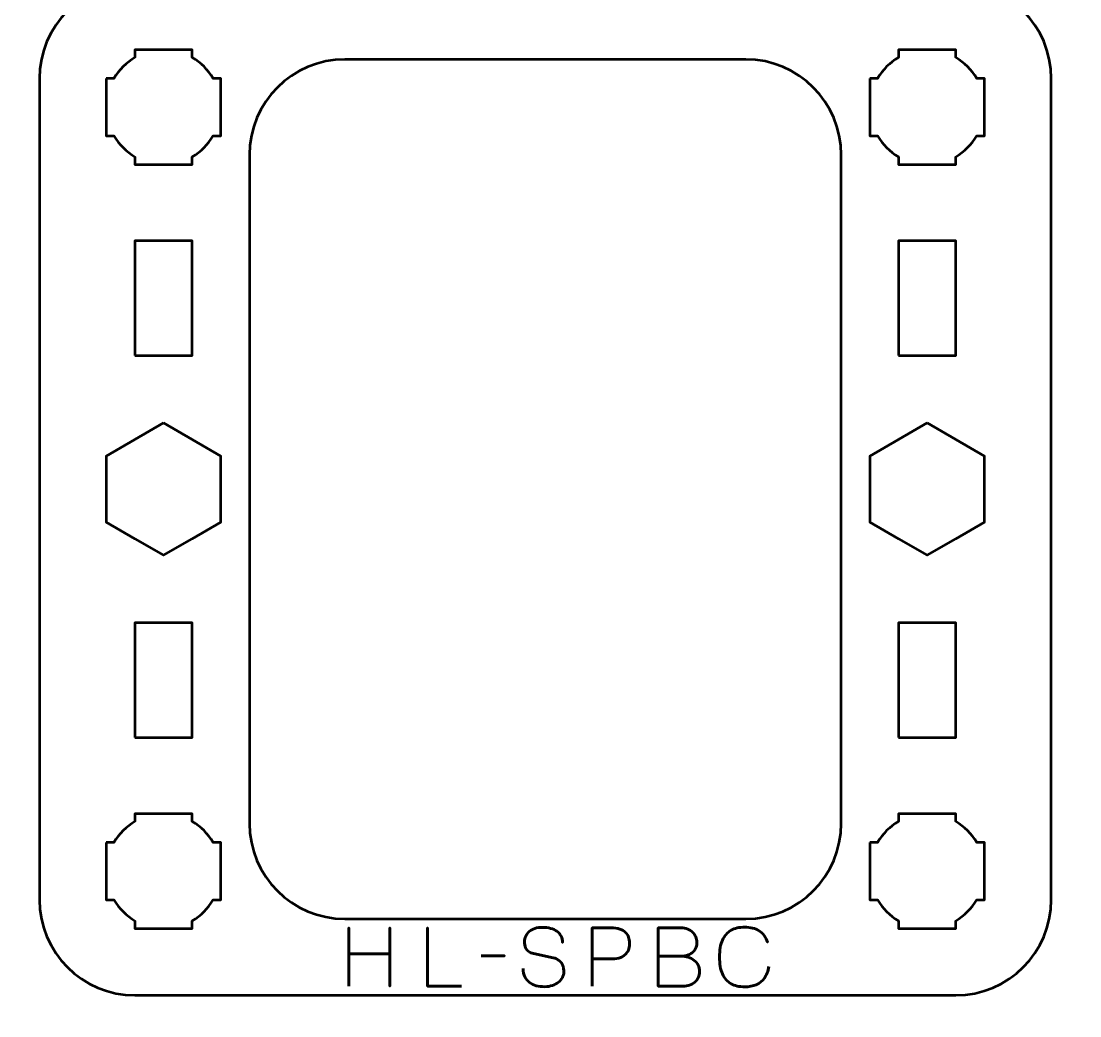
# Model space of a CAD drawing. Header units: centimetres. Extents: x -21 to 0, y -29.7 to 0.
# Drawn here: x -16.95 to -11.4, y -11.61 to -6.4 of the extents above; entities that cross this region are included whole.
import ezdxf

# ---------------------------------------------------------------- set-up
doc = ezdxf.new("R2010")
doc.units = ezdxf.units.CM
doc.header["$MEASUREMENT"] = 0
doc.layers.add('Layer 1', color=7, linetype='Continuous')

msp = doc.modelspace()

# ---------------------------------------------------------------- linework, layer by layer
at = {"layer": 'Layer 1', "lineweight": 53}
for points in [[(-16.35, -8.15), (-16.05, -8.15), (-16.05, -7.55), (-16.35, -7.55), (-16.35, -8.15)], [(-12.35, -8.15), (-12.05, -8.15), (-12.05, -7.55), (-12.35, -7.55), (-12.35, -8.15)], [(-16.35, -10.15), (-16.05, -10.15), (-16.05, -9.55), (-16.35, -9.55), (-16.35, -10.15)], [(-12.35, -10.15), (-12.05, -10.15), (-12.05, -9.55), (-12.35, -9.55), (-12.35, -10.15)]]:
    msp.add_lwpolyline(points, close=True, dxfattribs=at)
at = {"layer": 'Layer 1', "color": 1, "lineweight": 53}
msp.add_open_spline([(-21.00003, -29.19995), (-21.00003, -29.19995), (-21.00003, -2.89992), (-21.00003, -2.89992), (-21.00003, -2.89992), (-21.00003, -2.81709), (-20.93286, -2.74992), (-20.85003, -2.74992), (-20.85003, -2.74992), (-20.7672, -2.74992), (-20.70003, -2.68275), (-20.70003, -2.59992), (-20.70003, -2.59992), (-20.70003, -2.51709), (-20.7672, -2.44992), (-20.85003, -2.44992), (-20.85003, -2.44992), (-20.93286, -2.44992), (-21.00003, -2.38275), (-21.00003, -2.29992), (-21.00003, -2.29992), (-21.00003, -2.21709), (-20.93286, -2.14992), (-20.85003, -2.14992), (-20.85003, -2.14992), (-20.7672, -2.14992), (-20.70003, -2.08275), (-20.70003, -1.99992), (-20.70003, -1.99992), (-20.70003, -1.91709), (-20.7672, -1.84992), (-20.85003, -1.84992), (-20.85003, -1.84992), (-20.93286, -1.84992), (-21.00003, -1.78275), (-21.00003, -1.69992), (-21.00003, -1.69992), (-21.00003, -1.61709), (-20.93286, -1.54992), (-20.85003, -1.54992), (-20.85003, -1.54992), (-20.7672, -1.54992), (-20.70003, -1.48275), (-20.70003, -1.39992), (-20.70003, -1.39992), (-20.70003, -1.31709), (-20.7672, -1.24992), (-20.85003, -1.24992), (-20.85003, -1.24992), (-20.93286, -1.24992), (-21.00003, -1.18275), (-21.00003, -1.09992), (-21.00003, -1.09992), (-21.00003, -1.09992), (-21.00003, -0.49992), (-21.00003, -0.49992), (-21.00003, -0.49992), (-21.00003, -0.22295), (-20.77694, 0.00004), (-20.49994, 0.00004), (-20.49994, 0.00004), (-20.49994, 0.00004), (-0.50008, 0.00004), (-0.50008, 0.00004), (-0.50008, 0.00004), (-0.22294, 0.00004), (0.00002, -0.22295), (0.00002, -0.49992), (0.00002, -0.49992), (0.00002, -0.49992), (0.00002, -29.19995), (0.00002, -29.19995), (0.00002, -29.19995), (0.00002, -29.47695), (-0.22294, -29.70004), (-0.50008, -29.70004), (-0.50008, -29.70004), (-0.50008, -29.70004), (-20.49994, -29.70004), (-20.49994, -29.70004), (-20.49994, -29.70004), (-20.77694, -29.70004), (-21.00003, -29.47695), (-21.00003, -29.19995)], degree=3, knots=[0, 0, 0, 0, 0.047619, 0.047619, 0.047619, 0.047619, 0.0952381, 0.0952381, 0.0952381, 0.0952381, 0.1428571, 0.1428571, 0.1428571, 0.1428571, 0.1904762, 0.1904762, 0.1904762, 0.1904762, 0.2380952, 0.2380952, 0.2380952, 0.2380952, 0.2857143, 0.2857143, 0.2857143, 0.2857143, 0.3333333, 0.3333333, 0.3333333, 0.3333333, 0.3809524, 0.3809524, 0.3809524, 0.3809524, 0.4285714, 0.4285714, 0.4285714, 0.4285714, 0.4761905, 0.4761905, 0.4761905, 0.4761905, 0.5238095, 0.5238095, 0.5238095, 0.5238095, 0.5714286, 0.5714286, 0.5714286, 0.5714286, 0.6190476, 0.6190476, 0.6190476, 0.6190476, 0.6666667, 0.6666667, 0.6666667, 0.6666667, 0.7142857, 0.7142857, 0.7142857, 0.7142857, 0.7619048, 0.7619048, 0.7619048, 0.7619048, 0.8095238, 0.8095238, 0.8095238, 0.8095238, 0.8571429, 0.8571429, 0.8571429, 0.8571429, 0.9047619, 0.9047619, 0.9047619, 0.9047619, 0.952381, 0.952381, 0.952381, 0.952381, 1, 1, 1, 1], dxfattribs=at)
at = {"layer": 'Layer 1', "color": 3, "lineweight": 53}
msp.add_open_spline([(-16.85, -11), (-16.85, -11), (-16.85, -6.7), (-16.85, -6.7), (-16.85, -6.7), (-16.85, -6.42391), (-16.62609, -6.2), (-16.35, -6.2), (-16.35, -6.2), (-16.35, -6.2), (-12.05, -6.2), (-12.05, -6.2), (-12.05, -6.2), (-11.77391, -6.2), (-11.55, -6.42391), (-11.55, -6.7), (-11.55, -6.7), (-11.55, -6.7), (-11.55, -11), (-11.55, -11), (-11.55, -11), (-11.55, -11.27609), (-11.77391, -11.5), (-12.05, -11.5), (-12.05, -11.5), (-12.05, -11.5), (-16.35, -11.5), (-16.35, -11.5), (-16.35, -11.5), (-16.62609, -11.5), (-16.85, -11.27609), (-16.85, -11)], degree=3, knots=[0, 0, 0, 0, 0.125, 0.125, 0.125, 0.125, 0.25, 0.25, 0.25, 0.25, 0.375, 0.375, 0.375, 0.375, 0.5, 0.5, 0.5, 0.5, 0.625, 0.625, 0.625, 0.625, 0.75, 0.75, 0.75, 0.75, 0.875, 0.875, 0.875, 0.875, 1, 1, 1, 1], dxfattribs=at)
at = {"layer": 'Layer 1', "lineweight": 53}
for points, knots in [([(-16.5, -6.7), (-16.5, -6.7), (-16.45985, -6.7), (-16.45985, -6.7), (-16.45985, -6.7), (-16.4335, -6.65447), (-16.39553, -6.6165), (-16.35, -6.59015), (-16.35, -6.59015), (-16.35, -6.59015), (-16.35, -6.55), (-16.35, -6.55), (-16.35, -6.55), (-16.35, -6.55), (-16.2, -6.55), (-16.2, -6.55), (-16.2, -6.55), (-16.2, -6.55), (-16.05, -6.55), (-16.05, -6.55), (-16.05, -6.55), (-16.05, -6.55), (-16.05, -6.59015), (-16.05, -6.59015), (-16.05, -6.59015), (-16.00447, -6.6165), (-15.9665, -6.65447), (-15.94015, -6.7), (-15.94015, -6.7), (-15.94015, -6.7), (-15.9, -6.7), (-15.9, -6.7), (-15.9, -6.7), (-15.9, -6.7), (-15.9, -6.85), (-15.9, -6.85), (-15.9, -6.85), (-15.9, -6.85), (-15.9, -7), (-15.9, -7), (-15.9, -7), (-15.9, -7), (-15.94015, -7), (-15.94015, -7), (-15.94015, -7), (-15.9665, -7.04553), (-16.00447, -7.0835), (-16.05, -7.10985), (-16.05, -7.10985), (-16.05, -7.10985), (-16.05, -7.15), (-16.05, -7.15), (-16.05, -7.15), (-16.05, -7.15), (-16.2, -7.15), (-16.2, -7.15), (-16.2, -7.15), (-16.2, -7.15), (-16.35, -7.15), (-16.35, -7.15), (-16.35, -7.15), (-16.35, -7.15), (-16.35, -7.10985), (-16.35, -7.10985), (-16.35, -7.10985), (-16.39553, -7.0835), (-16.4335, -7.04553), (-16.45985, -7), (-16.45985, -7), (-16.45985, -7), (-16.5, -7), (-16.5, -7), (-16.5, -7), (-16.5, -7), (-16.5, -6.85), (-16.5, -6.85), (-16.5, -6.85), (-16.5, -6.85), (-16.5, -6.7), (-16.5, -6.7)], [0, 0, 0, 0, 0.05, 0.05, 0.05, 0.05, 0.1, 0.1, 0.1, 0.1, 0.15, 0.15, 0.15, 0.15, 0.2, 0.2, 0.2, 0.2, 0.25, 0.25, 0.25, 0.25, 0.3, 0.3, 0.3, 0.3, 0.35, 0.35, 0.35, 0.35, 0.4, 0.4, 0.4, 0.4, 0.45, 0.45, 0.45, 0.45, 0.5, 0.5, 0.5, 0.5, 0.55, 0.55, 0.55, 0.55, 0.6, 0.6, 0.6, 0.6, 0.65, 0.65, 0.65, 0.65, 0.7, 0.7, 0.7, 0.7, 0.75, 0.75, 0.75, 0.75, 0.8, 0.8, 0.8, 0.8, 0.85, 0.85, 0.85, 0.85, 0.9, 0.9, 0.9, 0.9, 0.95, 0.95, 0.95, 0.95, 1, 1, 1, 1]), ([(-12.5, -6.7), (-12.5, -6.7), (-12.45985, -6.7), (-12.45985, -6.7), (-12.45985, -6.7), (-12.4335, -6.65447), (-12.39553, -6.6165), (-12.35, -6.59015), (-12.35, -6.59015), (-12.35, -6.59015), (-12.35, -6.55), (-12.35, -6.55), (-12.35, -6.55), (-12.35, -6.55), (-12.2, -6.55), (-12.2, -6.55), (-12.2, -6.55), (-12.2, -6.55), (-12.05, -6.55), (-12.05, -6.55), (-12.05, -6.55), (-12.05, -6.55), (-12.05, -6.59015), (-12.05, -6.59015), (-12.05, -6.59015), (-12.00447, -6.6165), (-11.9665, -6.65447), (-11.94015, -6.7), (-11.94015, -6.7), (-11.94015, -6.7), (-11.9, -6.7), (-11.9, -6.7), (-11.9, -6.7), (-11.9, -6.7), (-11.9, -6.85), (-11.9, -6.85), (-11.9, -6.85), (-11.9, -6.85), (-11.9, -7), (-11.9, -7), (-11.9, -7), (-11.9, -7), (-11.94015, -7), (-11.94015, -7), (-11.94015, -7), (-11.9665, -7.04553), (-12.00447, -7.0835), (-12.05, -7.10985), (-12.05, -7.10985), (-12.05, -7.10985), (-12.05, -7.15), (-12.05, -7.15), (-12.05, -7.15), (-12.05, -7.15), (-12.2, -7.15), (-12.2, -7.15), (-12.2, -7.15), (-12.2, -7.15), (-12.35, -7.15), (-12.35, -7.15), (-12.35, -7.15), (-12.35, -7.15), (-12.35, -7.10985), (-12.35, -7.10985), (-12.35, -7.10985), (-12.39553, -7.0835), (-12.4335, -7.04553), (-12.45985, -7), (-12.45985, -7), (-12.45985, -7), (-12.5, -7), (-12.5, -7), (-12.5, -7), (-12.5, -7), (-12.5, -6.85), (-12.5, -6.85), (-12.5, -6.85), (-12.5, -6.85), (-12.5, -6.7), (-12.5, -6.7)], [0, 0, 0, 0, 0.05, 0.05, 0.05, 0.05, 0.1, 0.1, 0.1, 0.1, 0.15, 0.15, 0.15, 0.15, 0.2, 0.2, 0.2, 0.2, 0.25, 0.25, 0.25, 0.25, 0.3, 0.3, 0.3, 0.3, 0.35, 0.35, 0.35, 0.35, 0.4, 0.4, 0.4, 0.4, 0.45, 0.45, 0.45, 0.45, 0.5, 0.5, 0.5, 0.5, 0.55, 0.55, 0.55, 0.55, 0.6, 0.6, 0.6, 0.6, 0.65, 0.65, 0.65, 0.65, 0.7, 0.7, 0.7, 0.7, 0.75, 0.75, 0.75, 0.75, 0.8, 0.8, 0.8, 0.8, 0.85, 0.85, 0.85, 0.85, 0.9, 0.9, 0.9, 0.9, 0.95, 0.95, 0.95, 0.95, 1, 1, 1, 1]), ([(-15.75, -10.6), (-15.75, -10.6), (-15.75, -7.1), (-15.75, -7.1), (-15.75, -7.1), (-15.75, -6.82391), (-15.52609, -6.6), (-15.25, -6.6), (-15.25, -6.6), (-15.25, -6.6), (-13.15, -6.6), (-13.15, -6.6), (-13.15, -6.6), (-12.87391, -6.6), (-12.65, -6.82391), (-12.65, -7.1), (-12.65, -7.1), (-12.65, -7.1), (-12.65, -10.6), (-12.65, -10.6), (-12.65, -10.6), (-12.65, -10.87609), (-12.87391, -11.1), (-13.15, -11.1), (-13.15, -11.1), (-13.15, -11.1), (-15.25, -11.1), (-15.25, -11.1), (-15.25, -11.1), (-15.52609, -11.1), (-15.75, -10.87609), (-15.75, -10.6)], [0, 0, 0, 0, 0.125, 0.125, 0.125, 0.125, 0.25, 0.25, 0.25, 0.25, 0.375, 0.375, 0.375, 0.375, 0.5, 0.5, 0.5, 0.5, 0.625, 0.625, 0.625, 0.625, 0.75, 0.75, 0.75, 0.75, 0.875, 0.875, 0.875, 0.875, 1, 1, 1, 1]), ([(-16.2, -8.50359), (-16.2, -8.50359), (-16.05, -8.59019), (-16.05, -8.59019), (-16.05, -8.59019), (-16.05, -8.59019), (-15.9, -8.67679), (-15.9, -8.67679), (-15.9, -8.67679), (-15.9, -8.67679), (-15.9, -8.85), (-15.9, -8.85), (-15.9, -8.85), (-15.9, -8.85), (-15.9, -9.02321), (-15.9, -9.02321), (-15.9, -9.02321), (-15.9, -9.02321), (-16.05, -9.10981), (-16.05, -9.10981), (-16.05, -9.10981), (-16.05, -9.10981), (-16.2, -9.19641), (-16.2, -9.19641), (-16.2, -9.19641), (-16.2, -9.19641), (-16.35, -9.10981), (-16.35, -9.10981), (-16.35, -9.10981), (-16.35, -9.10981), (-16.5, -9.02321), (-16.5, -9.02321), (-16.5, -9.02321), (-16.5, -9.02321), (-16.5, -8.85), (-16.5, -8.85), (-16.5, -8.85), (-16.5, -8.85), (-16.5, -8.67679), (-16.5, -8.67679), (-16.5, -8.67679), (-16.5, -8.67679), (-16.35, -8.59019), (-16.35, -8.59019), (-16.35, -8.59019), (-16.35, -8.59019), (-16.2, -8.50359), (-16.2, -8.50359)], [0, 0, 0, 0, 0.0833333, 0.0833333, 0.0833333, 0.0833333, 0.1666667, 0.1666667, 0.1666667, 0.1666667, 0.25, 0.25, 0.25, 0.25, 0.3333333, 0.3333333, 0.3333333, 0.3333333, 0.4166667, 0.4166667, 0.4166667, 0.4166667, 0.5, 0.5, 0.5, 0.5, 0.5833333, 0.5833333, 0.5833333, 0.5833333, 0.6666667, 0.6666667, 0.6666667, 0.6666667, 0.75, 0.75, 0.75, 0.75, 0.8333333, 0.8333333, 0.8333333, 0.8333333, 0.9166667, 0.9166667, 0.9166667, 0.9166667, 1, 1, 1, 1]), ([(-12.2, -8.50359), (-12.2, -8.50359), (-12.05, -8.59019), (-12.05, -8.59019), (-12.05, -8.59019), (-12.05, -8.59019), (-11.9, -8.67679), (-11.9, -8.67679), (-11.9, -8.67679), (-11.9, -8.67679), (-11.9, -8.85), (-11.9, -8.85), (-11.9, -8.85), (-11.9, -8.85), (-11.9, -9.02321), (-11.9, -9.02321), (-11.9, -9.02321), (-11.9, -9.02321), (-12.05, -9.10981), (-12.05, -9.10981), (-12.05, -9.10981), (-12.05, -9.10981), (-12.2, -9.19641), (-12.2, -9.19641), (-12.2, -9.19641), (-12.2, -9.19641), (-12.35, -9.10981), (-12.35, -9.10981), (-12.35, -9.10981), (-12.35, -9.10981), (-12.5, -9.02321), (-12.5, -9.02321), (-12.5, -9.02321), (-12.5, -9.02321), (-12.5, -8.85), (-12.5, -8.85), (-12.5, -8.85), (-12.5, -8.85), (-12.5, -8.67679), (-12.5, -8.67679), (-12.5, -8.67679), (-12.5, -8.67679), (-12.35, -8.59019), (-12.35, -8.59019), (-12.35, -8.59019), (-12.35, -8.59019), (-12.2, -8.50359), (-12.2, -8.50359)], [0, 0, 0, 0, 0.0833333, 0.0833333, 0.0833333, 0.0833333, 0.1666667, 0.1666667, 0.1666667, 0.1666667, 0.25, 0.25, 0.25, 0.25, 0.3333333, 0.3333333, 0.3333333, 0.3333333, 0.4166667, 0.4166667, 0.4166667, 0.4166667, 0.5, 0.5, 0.5, 0.5, 0.5833333, 0.5833333, 0.5833333, 0.5833333, 0.6666667, 0.6666667, 0.6666667, 0.6666667, 0.75, 0.75, 0.75, 0.75, 0.8333333, 0.8333333, 0.8333333, 0.8333333, 0.9166667, 0.9166667, 0.9166667, 0.9166667, 1, 1, 1, 1]), ([(-16.5, -10.7), (-16.5, -10.7), (-16.45985, -10.7), (-16.45985, -10.7), (-16.45985, -10.7), (-16.4335, -10.65447), (-16.39553, -10.6165), (-16.35, -10.59015), (-16.35, -10.59015), (-16.35, -10.59015), (-16.35, -10.55), (-16.35, -10.55), (-16.35, -10.55), (-16.35, -10.55), (-16.2, -10.55), (-16.2, -10.55), (-16.2, -10.55), (-16.2, -10.55), (-16.05, -10.55), (-16.05, -10.55), (-16.05, -10.55), (-16.05, -10.55), (-16.05, -10.59015), (-16.05, -10.59015), (-16.05, -10.59015), (-16.00447, -10.6165), (-15.9665, -10.65447), (-15.94015, -10.7), (-15.94015, -10.7), (-15.94015, -10.7), (-15.9, -10.7), (-15.9, -10.7), (-15.9, -10.7), (-15.9, -10.7), (-15.9, -10.85), (-15.9, -10.85), (-15.9, -10.85), (-15.9, -10.85), (-15.9, -11), (-15.9, -11), (-15.9, -11), (-15.9, -11), (-15.94015, -11), (-15.94015, -11), (-15.94015, -11), (-15.9665, -11.04553), (-16.00447, -11.0835), (-16.05, -11.10985), (-16.05, -11.10985), (-16.05, -11.10985), (-16.05, -11.15), (-16.05, -11.15), (-16.05, -11.15), (-16.05, -11.15), (-16.2, -11.15), (-16.2, -11.15), (-16.2, -11.15), (-16.2, -11.15), (-16.35, -11.15), (-16.35, -11.15), (-16.35, -11.15), (-16.35, -11.15), (-16.35, -11.10985), (-16.35, -11.10985), (-16.35, -11.10985), (-16.39553, -11.0835), (-16.4335, -11.04553), (-16.45985, -11), (-16.45985, -11), (-16.45985, -11), (-16.5, -11), (-16.5, -11), (-16.5, -11), (-16.5, -11), (-16.5, -10.85), (-16.5, -10.85), (-16.5, -10.85), (-16.5, -10.85), (-16.5, -10.7), (-16.5, -10.7)], [0, 0, 0, 0, 0.05, 0.05, 0.05, 0.05, 0.1, 0.1, 0.1, 0.1, 0.15, 0.15, 0.15, 0.15, 0.2, 0.2, 0.2, 0.2, 0.25, 0.25, 0.25, 0.25, 0.3, 0.3, 0.3, 0.3, 0.35, 0.35, 0.35, 0.35, 0.4, 0.4, 0.4, 0.4, 0.45, 0.45, 0.45, 0.45, 0.5, 0.5, 0.5, 0.5, 0.55, 0.55, 0.55, 0.55, 0.6, 0.6, 0.6, 0.6, 0.65, 0.65, 0.65, 0.65, 0.7, 0.7, 0.7, 0.7, 0.75, 0.75, 0.75, 0.75, 0.8, 0.8, 0.8, 0.8, 0.85, 0.85, 0.85, 0.85, 0.9, 0.9, 0.9, 0.9, 0.95, 0.95, 0.95, 0.95, 1, 1, 1, 1]), ([(-12.5, -10.7), (-12.5, -10.7), (-12.45985, -10.7), (-12.45985, -10.7), (-12.45985, -10.7), (-12.4335, -10.65447), (-12.39553, -10.6165), (-12.35, -10.59015), (-12.35, -10.59015), (-12.35, -10.59015), (-12.35, -10.55), (-12.35, -10.55), (-12.35, -10.55), (-12.35, -10.55), (-12.2, -10.55), (-12.2, -10.55), (-12.2, -10.55), (-12.2, -10.55), (-12.05, -10.55), (-12.05, -10.55), (-12.05, -10.55), (-12.05, -10.55), (-12.05, -10.59015), (-12.05, -10.59015), (-12.05, -10.59015), (-12.00447, -10.6165), (-11.9665, -10.65447), (-11.94015, -10.7), (-11.94015, -10.7), (-11.94015, -10.7), (-11.9, -10.7), (-11.9, -10.7), (-11.9, -10.7), (-11.9, -10.7), (-11.9, -10.85), (-11.9, -10.85), (-11.9, -10.85), (-11.9, -10.85), (-11.9, -11), (-11.9, -11), (-11.9, -11), (-11.9, -11), (-11.94015, -11), (-11.94015, -11), (-11.94015, -11), (-11.9665, -11.04553), (-12.00447, -11.0835), (-12.05, -11.10985), (-12.05, -11.10985), (-12.05, -11.10985), (-12.05, -11.15), (-12.05, -11.15), (-12.05, -11.15), (-12.05, -11.15), (-12.2, -11.15), (-12.2, -11.15), (-12.2, -11.15), (-12.2, -11.15), (-12.35, -11.15), (-12.35, -11.15), (-12.35, -11.15), (-12.35, -11.15), (-12.35, -11.10985), (-12.35, -11.10985), (-12.35, -11.10985), (-12.39553, -11.0835), (-12.4335, -11.04553), (-12.45985, -11), (-12.45985, -11), (-12.45985, -11), (-12.5, -11), (-12.5, -11), (-12.5, -11), (-12.5, -11), (-12.5, -10.85), (-12.5, -10.85), (-12.5, -10.85), (-12.5, -10.85), (-12.5, -10.7), (-12.5, -10.7)], [0, 0, 0, 0, 0.05, 0.05, 0.05, 0.05, 0.1, 0.1, 0.1, 0.1, 0.15, 0.15, 0.15, 0.15, 0.2, 0.2, 0.2, 0.2, 0.25, 0.25, 0.25, 0.25, 0.3, 0.3, 0.3, 0.3, 0.35, 0.35, 0.35, 0.35, 0.4, 0.4, 0.4, 0.4, 0.45, 0.45, 0.45, 0.45, 0.5, 0.5, 0.5, 0.5, 0.55, 0.55, 0.55, 0.55, 0.6, 0.6, 0.6, 0.6, 0.65, 0.65, 0.65, 0.65, 0.7, 0.7, 0.7, 0.7, 0.75, 0.75, 0.75, 0.75, 0.8, 0.8, 0.8, 0.8, 0.85, 0.85, 0.85, 0.85, 0.9, 0.9, 0.9, 0.9, 0.95, 0.95, 0.95, 0.95, 1, 1, 1, 1])]:
    msp.add_open_spline(points, degree=3, knots=knots, dxfattribs=at)
at = {"layer": 'Layer 1', "color": 5, "lineweight": 53}
for points, knots in [([(-14.63857, -11.45244), (-14.63857, -11.45244), (-14.81679, -11.45244), (-14.81679, -11.45244), (-14.81679, -11.45244), (-14.81679, -11.45244), (-14.81679, -11.14722), (-14.81679, -11.14722), (-14.81679, -11.14722), (-14.81679, -11.14722), (-14.81679, -11.45244), (-14.81679, -11.45244), (-14.81679, -11.45244), (-14.81679, -11.45244), (-14.63857, -11.45244), (-14.63857, -11.45244)], [0, 0, 0, 0, 0.25, 0.25, 0.25, 0.25, 0.5, 0.5, 0.5, 0.5, 0.75, 0.75, 0.75, 0.75, 1, 1, 1, 1]), ([(-14.31642, -11.36015), (-14.31628, -11.37702), (-14.31332, -11.39148), (-14.30739, -11.40355), (-14.30739, -11.40355), (-14.30153, -11.41554), (-14.29335, -11.42535), (-14.28305, -11.43297), (-14.28305, -11.43297), (-14.27268, -11.44052), (-14.26075, -11.44609), (-14.24728, -11.44969), (-14.24728, -11.44969), (-14.23387, -11.45322), (-14.21948, -11.45498), (-14.20424, -11.45498), (-14.20424, -11.45498), (-14.18886, -11.45491), (-14.17503, -11.45265), (-14.16268, -11.44835), (-14.16268, -11.44835), (-14.1504, -11.44404), (-14.13989, -11.43826), (-14.13107, -11.43099), (-14.13107, -11.43099), (-14.12232, -11.42372), (-14.11555, -11.41561), (-14.11075, -11.40658), (-14.11075, -11.40658), (-14.10595, -11.39755), (-14.10341, -11.38831), (-14.10306, -11.37878), (-14.10306, -11.37878), (-14.10264, -11.36629), (-14.10447, -11.35486), (-14.10849, -11.34456), (-14.10849, -11.34456), (-14.11252, -11.33426), (-14.11873, -11.32565), (-14.12712, -11.3186), (-14.12712, -11.3186), (-14.13545, -11.31154), (-14.14596, -11.3066), (-14.15852, -11.30385), (-14.15852, -11.30385), (-14.15852, -11.30385), (-14.26223, -11.28141), (-14.26223, -11.28141), (-14.26223, -11.28141), (-14.27197, -11.27937), (-14.28037, -11.27591), (-14.28728, -11.27111), (-14.28728, -11.27111), (-14.2942, -11.26625), (-14.29956, -11.25954), (-14.30323, -11.25093), (-14.30323, -11.25093), (-14.3069, -11.2424), (-14.3088, -11.23153), (-14.3088, -11.21834), (-14.3088, -11.21834), (-14.3088, -11.20832), (-14.30675, -11.19887), (-14.30259, -11.18998), (-14.30259, -11.18998), (-14.2985, -11.18109), (-14.29243, -11.17325), (-14.28446, -11.16634), (-14.28446, -11.16634), (-14.27649, -11.1595), (-14.26661, -11.15413), (-14.2549, -11.15025), (-14.2549, -11.15025), (-14.24311, -11.1463), (-14.22964, -11.14433), (-14.2144, -11.14426), (-14.2144, -11.14426), (-14.19909, -11.14426), (-14.18505, -11.14602), (-14.17221, -11.14955), (-14.17221, -11.14955), (-14.15944, -11.15308), (-14.14836, -11.15816), (-14.13905, -11.16493), (-14.13905, -11.16493), (-14.12973, -11.1717), (-14.12254, -11.18003), (-14.1176, -11.18976), (-14.1176, -11.18976), (-14.11266, -11.19957), (-14.11033, -11.21079), (-14.11068, -11.22342), (-14.11068, -11.22342), (-14.11033, -11.21079), (-14.11266, -11.19957), (-14.1176, -11.18976), (-14.1176, -11.18976), (-14.12254, -11.18003), (-14.12973, -11.1717), (-14.13905, -11.16493), (-14.13905, -11.16493), (-14.14836, -11.15816), (-14.15944, -11.15308), (-14.17221, -11.14955), (-14.17221, -11.14955), (-14.18505, -11.14602), (-14.19909, -11.14426), (-14.2144, -11.14426), (-14.2144, -11.14426), (-14.22964, -11.14433), (-14.24311, -11.1463), (-14.2549, -11.15025), (-14.2549, -11.15025), (-14.26661, -11.15413), (-14.27649, -11.1595), (-14.28446, -11.16634), (-14.28446, -11.16634), (-14.29243, -11.17325), (-14.2985, -11.18109), (-14.30259, -11.18998), (-14.30259, -11.18998), (-14.30675, -11.19887), (-14.3088, -11.20832), (-14.3088, -11.21834), (-14.3088, -11.21834), (-14.3088, -11.23153), (-14.30697, -11.2424), (-14.30344, -11.25086), (-14.30344, -11.25086), (-14.29984, -11.2594), (-14.29455, -11.26603), (-14.28763, -11.2709), (-14.28763, -11.2709), (-14.28072, -11.2757), (-14.27225, -11.27923), (-14.26223, -11.28141), (-14.26223, -11.28141), (-14.26223, -11.28141), (-14.15852, -11.30385), (-14.15852, -11.30385), (-14.15852, -11.30385), (-14.14568, -11.3066), (-14.13509, -11.31154), (-14.12677, -11.3186), (-14.12677, -11.3186), (-14.11837, -11.32565), (-14.11223, -11.33426), (-14.10828, -11.34456), (-14.10828, -11.34456), (-14.1044, -11.35486), (-14.10264, -11.36629), (-14.10306, -11.37878), (-14.10306, -11.37878), (-14.10341, -11.38831), (-14.10595, -11.39755), (-14.11075, -11.40658), (-14.11075, -11.40658), (-14.11555, -11.41561), (-14.12232, -11.42372), (-14.13107, -11.43099), (-14.13107, -11.43099), (-14.13989, -11.43826), (-14.1504, -11.44404), (-14.16268, -11.44835), (-14.16268, -11.44835), (-14.17503, -11.45265), (-14.18886, -11.45491), (-14.20424, -11.45498), (-14.20424, -11.45498), (-14.21948, -11.45498), (-14.23387, -11.45322), (-14.24728, -11.44969), (-14.24728, -11.44969), (-14.26075, -11.44609), (-14.27268, -11.44052), (-14.28305, -11.43297), (-14.28305, -11.43297), (-14.29335, -11.42535), (-14.30153, -11.41554), (-14.30739, -11.40355), (-14.30739, -11.40355), (-14.31332, -11.39148), (-14.31628, -11.37702), (-14.31642, -11.36015)], [0, 0, 0, 0, 0.0217391, 0.0217391, 0.0217391, 0.0217391, 0.0434783, 0.0434783, 0.0434783, 0.0434783, 0.0652174, 0.0652174, 0.0652174, 0.0652174, 0.0869565, 0.0869565, 0.0869565, 0.0869565, 0.1086957, 0.1086957, 0.1086957, 0.1086957, 0.1304348, 0.1304348, 0.1304348, 0.1304348, 0.1521739, 0.1521739, 0.1521739, 0.1521739, 0.173913, 0.173913, 0.173913, 0.173913, 0.1956522, 0.1956522, 0.1956522, 0.1956522, 0.2173913, 0.2173913, 0.2173913, 0.2173913, 0.2391304, 0.2391304, 0.2391304, 0.2391304, 0.2608696, 0.2608696, 0.2608696, 0.2608696, 0.2826087, 0.2826087, 0.2826087, 0.2826087, 0.3043478, 0.3043478, 0.3043478, 0.3043478, 0.326087, 0.326087, 0.326087, 0.326087, 0.3478261, 0.3478261, 0.3478261, 0.3478261, 0.3695652, 0.3695652, 0.3695652, 0.3695652, 0.3913043, 0.3913043, 0.3913043, 0.3913043, 0.4130435, 0.4130435, 0.4130435, 0.4130435, 0.4347826, 0.4347826, 0.4347826, 0.4347826, 0.4565217, 0.4565217, 0.4565217, 0.4565217, 0.4782609, 0.4782609, 0.4782609, 0.4782609, 0.5, 0.5, 0.5, 0.5, 0.5217391, 0.5217391, 0.5217391, 0.5217391, 0.5434783, 0.5434783, 0.5434783, 0.5434783, 0.5652174, 0.5652174, 0.5652174, 0.5652174, 0.5869565, 0.5869565, 0.5869565, 0.5869565, 0.6086957, 0.6086957, 0.6086957, 0.6086957, 0.6304348, 0.6304348, 0.6304348, 0.6304348, 0.6521739, 0.6521739, 0.6521739, 0.6521739, 0.673913, 0.673913, 0.673913, 0.673913, 0.6956522, 0.6956522, 0.6956522, 0.6956522, 0.7173913, 0.7173913, 0.7173913, 0.7173913, 0.7391304, 0.7391304, 0.7391304, 0.7391304, 0.7608696, 0.7608696, 0.7608696, 0.7608696, 0.7826087, 0.7826087, 0.7826087, 0.7826087, 0.8043478, 0.8043478, 0.8043478, 0.8043478, 0.826087, 0.826087, 0.826087, 0.826087, 0.8478261, 0.8478261, 0.8478261, 0.8478261, 0.8695652, 0.8695652, 0.8695652, 0.8695652, 0.8913043, 0.8913043, 0.8913043, 0.8913043, 0.9130435, 0.9130435, 0.9130435, 0.9130435, 0.9347826, 0.9347826, 0.9347826, 0.9347826, 0.9565217, 0.9565217, 0.9565217, 0.9565217, 0.9782609, 0.9782609, 0.9782609, 0.9782609, 1, 1, 1, 1]), ([(-13.95447, -11.45244), (-13.95447, -11.45244), (-13.95447, -11.14722), (-13.95447, -11.14722), (-13.95447, -11.14722), (-13.95447, -11.14722), (-13.8571, -11.14722), (-13.8571, -11.14722), (-13.8571, -11.14722), (-13.83763, -11.14729), (-13.82162, -11.14948), (-13.80899, -11.15371), (-13.80899, -11.15371), (-13.79643, -11.15787), (-13.78655, -11.16366), (-13.77942, -11.171), (-13.77942, -11.171), (-13.7723, -11.17826), (-13.76722, -11.18659), (-13.76411, -11.19597), (-13.76411, -11.19597), (-13.76108, -11.20536), (-13.75932, -11.21516), (-13.75889, -11.22554), (-13.75889, -11.22554), (-13.7584, -11.23591), (-13.7596, -11.24607), (-13.76242, -11.25594), (-13.76242, -11.25594), (-13.76531, -11.26582), (-13.77018, -11.27478), (-13.77717, -11.28283), (-13.77717, -11.28283), (-13.78408, -11.29087), (-13.79346, -11.29729), (-13.80525, -11.30202), (-13.80525, -11.30202), (-13.81703, -11.30681), (-13.83163, -11.30921), (-13.84906, -11.30935), (-13.84906, -11.30935), (-13.84906, -11.30935), (-13.95447, -11.30935), (-13.95447, -11.30935), (-13.95447, -11.30935), (-13.95447, -11.30935), (-13.84906, -11.30935), (-13.84906, -11.30935), (-13.84906, -11.30935), (-13.83199, -11.30921), (-13.81752, -11.30681), (-13.80581, -11.30202), (-13.80581, -11.30202), (-13.79403, -11.29729), (-13.78464, -11.29087), (-13.77759, -11.28283), (-13.77759, -11.28283), (-13.7706, -11.27478), (-13.76559, -11.26582), (-13.76263, -11.25594), (-13.76263, -11.25594), (-13.75967, -11.24607), (-13.7584, -11.23591), (-13.75889, -11.22554), (-13.75889, -11.22554), (-13.75932, -11.21516), (-13.76108, -11.20536), (-13.76425, -11.19597), (-13.76425, -11.19597), (-13.76736, -11.18659), (-13.77258, -11.17826), (-13.77971, -11.171), (-13.77971, -11.171), (-13.7869, -11.16366), (-13.79678, -11.15787), (-13.80934, -11.15371), (-13.80934, -11.15371), (-13.82197, -11.14948), (-13.83784, -11.14729), (-13.8571, -11.14722), (-13.8571, -11.14722), (-13.8571, -11.14722), (-13.95447, -11.14722), (-13.95447, -11.14722), (-13.95447, -11.14722), (-13.95447, -11.14722), (-13.95447, -11.45244), (-13.95447, -11.45244)], [0, 0, 0, 0, 0.0454545, 0.0454545, 0.0454545, 0.0454545, 0.0909091, 0.0909091, 0.0909091, 0.0909091, 0.1363636, 0.1363636, 0.1363636, 0.1363636, 0.1818182, 0.1818182, 0.1818182, 0.1818182, 0.2272727, 0.2272727, 0.2272727, 0.2272727, 0.2727273, 0.2727273, 0.2727273, 0.2727273, 0.3181818, 0.3181818, 0.3181818, 0.3181818, 0.3636364, 0.3636364, 0.3636364, 0.3636364, 0.4090909, 0.4090909, 0.4090909, 0.4090909, 0.4545455, 0.4545455, 0.4545455, 0.4545455, 0.5, 0.5, 0.5, 0.5, 0.5454545, 0.5454545, 0.5454545, 0.5454545, 0.5909091, 0.5909091, 0.5909091, 0.5909091, 0.6363636, 0.6363636, 0.6363636, 0.6363636, 0.6818182, 0.6818182, 0.6818182, 0.6818182, 0.7272727, 0.7272727, 0.7272727, 0.7272727, 0.7727273, 0.7727273, 0.7727273, 0.7727273, 0.8181818, 0.8181818, 0.8181818, 0.8181818, 0.8636364, 0.8636364, 0.8636364, 0.8636364, 0.9090909, 0.9090909, 0.9090909, 0.9090909, 0.9545455, 0.9545455, 0.9545455, 0.9545455, 1, 1, 1, 1]), ([(-13.60819, -11.29538), (-13.60819, -11.29538), (-13.49093, -11.29538), (-13.49093, -11.29538), (-13.49093, -11.29538), (-13.47569, -11.29531), (-13.46271, -11.2932), (-13.45177, -11.28903), (-13.45177, -11.28903), (-13.4409, -11.28494), (-13.43209, -11.27937), (-13.42524, -11.27238), (-13.42524, -11.27238), (-13.4184, -11.2654), (-13.41346, -11.2575), (-13.41035, -11.24875), (-13.41035, -11.24875), (-13.40732, -11.24007), (-13.40591, -11.23104), (-13.40626, -11.22173), (-13.40626, -11.22173), (-13.40669, -11.21241), (-13.40866, -11.20338), (-13.41219, -11.19456), (-13.41219, -11.19456), (-13.41565, -11.18574), (-13.42087, -11.17777), (-13.42771, -11.17064), (-13.42771, -11.17064), (-13.43455, -11.16352), (-13.44309, -11.15787), (-13.45346, -11.15371), (-13.45346, -11.15371), (-13.46384, -11.14948), (-13.47604, -11.14729), (-13.49008, -11.14722), (-13.49008, -11.14722), (-13.49008, -11.14722), (-13.60819, -11.14722), (-13.60819, -11.14722), (-13.60819, -11.14722), (-13.60819, -11.14722), (-13.60819, -11.45244), (-13.60819, -11.45244), (-13.60819, -11.45244), (-13.60819, -11.45244), (-13.47823, -11.45244), (-13.47823, -11.45244), (-13.47823, -11.45244), (-13.46609, -11.45244), (-13.4548, -11.45068), (-13.44436, -11.44722), (-13.44436, -11.44722), (-13.43392, -11.44369), (-13.42482, -11.43868), (-13.41692, -11.43198), (-13.41692, -11.43198), (-13.40908, -11.42535), (-13.40295, -11.4173), (-13.39857, -11.40778), (-13.39857, -11.40778), (-13.3942, -11.39825), (-13.39194, -11.38746), (-13.39187, -11.37539), (-13.39187, -11.37539), (-13.39215, -11.36326), (-13.39469, -11.35232), (-13.39956, -11.34252), (-13.39956, -11.34252), (-13.40443, -11.33271), (-13.4112, -11.32431), (-13.41995, -11.31726), (-13.41995, -11.31726), (-13.4287, -11.31027), (-13.43914, -11.30484), (-13.45114, -11.3011), (-13.45114, -11.3011), (-13.46313, -11.29736), (-13.47639, -11.29546), (-13.49093, -11.29538), (-13.49093, -11.29538), (-13.47639, -11.29546), (-13.46313, -11.29736), (-13.45114, -11.3011), (-13.45114, -11.3011), (-13.43914, -11.30484), (-13.4287, -11.31027), (-13.41995, -11.31726), (-13.41995, -11.31726), (-13.4112, -11.32431), (-13.40443, -11.33271), (-13.39956, -11.34252), (-13.39956, -11.34252), (-13.39469, -11.35232), (-13.39215, -11.36326), (-13.39187, -11.37539), (-13.39187, -11.37539), (-13.39194, -11.38746), (-13.3942, -11.39825), (-13.39857, -11.40778), (-13.39857, -11.40778), (-13.40295, -11.4173), (-13.40908, -11.42535), (-13.41692, -11.43198), (-13.41692, -11.43198), (-13.42482, -11.43868), (-13.43392, -11.44369), (-13.44436, -11.44722), (-13.44436, -11.44722), (-13.4548, -11.45068), (-13.46609, -11.45244), (-13.47823, -11.45244), (-13.47823, -11.45244), (-13.47823, -11.45244), (-13.60819, -11.45244), (-13.60819, -11.45244), (-13.60819, -11.45244), (-13.60819, -11.45244), (-13.60819, -11.14722), (-13.60819, -11.14722), (-13.60819, -11.14722), (-13.60819, -11.14722), (-13.49008, -11.14722), (-13.49008, -11.14722), (-13.49008, -11.14722), (-13.47604, -11.14729), (-13.46384, -11.14948), (-13.45346, -11.15371), (-13.45346, -11.15371), (-13.44309, -11.15787), (-13.43455, -11.16352), (-13.42771, -11.17064), (-13.42771, -11.17064), (-13.42087, -11.17777), (-13.41565, -11.18574), (-13.41219, -11.19456), (-13.41219, -11.19456), (-13.40866, -11.20338), (-13.40669, -11.21241), (-13.40626, -11.22173), (-13.40626, -11.22173), (-13.40591, -11.23104), (-13.40732, -11.24007), (-13.41035, -11.24875), (-13.41035, -11.24875), (-13.41346, -11.2575), (-13.4184, -11.2654), (-13.42524, -11.27238), (-13.42524, -11.27238), (-13.43209, -11.27937), (-13.4409, -11.28494), (-13.45177, -11.28903), (-13.45177, -11.28903), (-13.46271, -11.2932), (-13.47569, -11.29531), (-13.49093, -11.29538), (-13.49093, -11.29538), (-13.49093, -11.29538), (-13.60819, -11.29538), (-13.60819, -11.29538)], [0, 0, 0, 0, 0.025, 0.025, 0.025, 0.025, 0.05, 0.05, 0.05, 0.05, 0.075, 0.075, 0.075, 0.075, 0.1, 0.1, 0.1, 0.1, 0.125, 0.125, 0.125, 0.125, 0.15, 0.15, 0.15, 0.15, 0.175, 0.175, 0.175, 0.175, 0.2, 0.2, 0.2, 0.2, 0.225, 0.225, 0.225, 0.225, 0.25, 0.25, 0.25, 0.25, 0.275, 0.275, 0.275, 0.275, 0.3, 0.3, 0.3, 0.3, 0.325, 0.325, 0.325, 0.325, 0.35, 0.35, 0.35, 0.35, 0.375, 0.375, 0.375, 0.375, 0.4, 0.4, 0.4, 0.4, 0.425, 0.425, 0.425, 0.425, 0.45, 0.45, 0.45, 0.45, 0.475, 0.475, 0.475, 0.475, 0.5, 0.5, 0.5, 0.5, 0.525, 0.525, 0.525, 0.525, 0.55, 0.55, 0.55, 0.55, 0.575, 0.575, 0.575, 0.575, 0.6, 0.6, 0.6, 0.6, 0.625, 0.625, 0.625, 0.625, 0.65, 0.65, 0.65, 0.65, 0.675, 0.675, 0.675, 0.675, 0.7, 0.7, 0.7, 0.7, 0.725, 0.725, 0.725, 0.725, 0.75, 0.75, 0.75, 0.75, 0.775, 0.775, 0.775, 0.775, 0.8, 0.8, 0.8, 0.8, 0.825, 0.825, 0.825, 0.825, 0.85, 0.85, 0.85, 0.85, 0.875, 0.875, 0.875, 0.875, 0.9, 0.9, 0.9, 0.9, 0.925, 0.925, 0.925, 0.925, 0.95, 0.95, 0.95, 0.95, 0.975, 0.975, 0.975, 0.975, 1, 1, 1, 1]), ([(-13.02865, -11.34999), (-13.03317, -11.37419), (-13.04107, -11.39416), (-13.05215, -11.40982), (-13.05215, -11.40982), (-13.06329, -11.42542), (-13.07755, -11.43699), (-13.0949, -11.44454), (-13.0949, -11.44454), (-13.11219, -11.45209), (-13.13251, -11.4559), (-13.15565, -11.45583), (-13.15565, -11.45583), (-13.1838, -11.4559), (-13.20772, -11.45046), (-13.22734, -11.43939), (-13.22734, -11.43939), (-13.24695, -11.42838), (-13.26191, -11.41138), (-13.27221, -11.38831), (-13.27221, -11.38831), (-13.28251, -11.36523), (-13.28766, -11.33567), (-13.28773, -11.29962), (-13.28773, -11.29962), (-13.28766, -11.26371), (-13.28251, -11.23421), (-13.27221, -11.21114), (-13.27221, -11.21114), (-13.26191, -11.18807), (-13.24695, -11.171), (-13.22734, -11.15992), (-13.22734, -11.15992), (-13.20772, -11.14884), (-13.1838, -11.14334), (-13.15565, -11.14341), (-13.15565, -11.14341), (-13.12552, -11.14334), (-13.10027, -11.14976), (-13.07995, -11.16267), (-13.07995, -11.16267), (-13.0597, -11.17558), (-13.04481, -11.19555), (-13.03543, -11.22257), (-13.03543, -11.22257), (-13.04481, -11.19555), (-13.0597, -11.17558), (-13.07995, -11.16267), (-13.07995, -11.16267), (-13.10027, -11.14976), (-13.12552, -11.14334), (-13.15565, -11.14341), (-13.15565, -11.14341), (-13.1838, -11.14334), (-13.20772, -11.14884), (-13.22734, -11.15992), (-13.22734, -11.15992), (-13.24695, -11.171), (-13.26191, -11.18807), (-13.27221, -11.21114), (-13.27221, -11.21114), (-13.28251, -11.23421), (-13.28766, -11.26371), (-13.28773, -11.29962), (-13.28773, -11.29962), (-13.28766, -11.33567), (-13.28251, -11.36523), (-13.27221, -11.38831), (-13.27221, -11.38831), (-13.26191, -11.41138), (-13.24695, -11.42838), (-13.22734, -11.43939), (-13.22734, -11.43939), (-13.20772, -11.45046), (-13.1838, -11.4559), (-13.15565, -11.45583), (-13.15565, -11.45583), (-13.13251, -11.4559), (-13.11219, -11.45209), (-13.0949, -11.44454), (-13.0949, -11.44454), (-13.07755, -11.43699), (-13.06329, -11.42542), (-13.05215, -11.40982), (-13.05215, -11.40982), (-13.04107, -11.39416), (-13.03317, -11.37419), (-13.02865, -11.34999)], [0, 0, 0, 0, 0.0454545, 0.0454545, 0.0454545, 0.0454545, 0.0909091, 0.0909091, 0.0909091, 0.0909091, 0.1363636, 0.1363636, 0.1363636, 0.1363636, 0.1818182, 0.1818182, 0.1818182, 0.1818182, 0.2272727, 0.2272727, 0.2272727, 0.2272727, 0.2727273, 0.2727273, 0.2727273, 0.2727273, 0.3181818, 0.3181818, 0.3181818, 0.3181818, 0.3636364, 0.3636364, 0.3636364, 0.3636364, 0.4090909, 0.4090909, 0.4090909, 0.4090909, 0.4545455, 0.4545455, 0.4545455, 0.4545455, 0.5, 0.5, 0.5, 0.5, 0.5454545, 0.5454545, 0.5454545, 0.5454545, 0.5909091, 0.5909091, 0.5909091, 0.5909091, 0.6363636, 0.6363636, 0.6363636, 0.6363636, 0.6818182, 0.6818182, 0.6818182, 0.6818182, 0.7272727, 0.7272727, 0.7272727, 0.7272727, 0.7727273, 0.7727273, 0.7727273, 0.7727273, 0.8181818, 0.8181818, 0.8181818, 0.8181818, 0.8636364, 0.8636364, 0.8636364, 0.8636364, 0.9090909, 0.9090909, 0.9090909, 0.9090909, 0.9545455, 0.9545455, 0.9545455, 0.9545455, 1, 1, 1, 1]), ([(-15.22996, -11.45244), (-15.22996, -11.45244), (-15.22996, -11.28353), (-15.22996, -11.28353), (-15.22996, -11.28353), (-15.22996, -11.28353), (-15.01449, -11.28353), (-15.01449, -11.28353), (-15.01449, -11.28353), (-15.01449, -11.28353), (-15.01449, -11.45244), (-15.01449, -11.45244), (-15.01449, -11.45244), (-15.01449, -11.45244), (-15.01449, -11.14764), (-15.01449, -11.14764), (-15.01449, -11.14764), (-15.01449, -11.14764), (-15.01449, -11.28353), (-15.01449, -11.28353), (-15.01449, -11.28353), (-15.01449, -11.28353), (-15.22996, -11.28353), (-15.22996, -11.28353), (-15.22996, -11.28353), (-15.22996, -11.28353), (-15.22996, -11.14764), (-15.22996, -11.14764), (-15.22996, -11.14764), (-15.22996, -11.14764), (-15.22996, -11.45244), (-15.22996, -11.45244)], [0, 0, 0, 0, 0.125, 0.125, 0.125, 0.125, 0.25, 0.25, 0.25, 0.25, 0.375, 0.375, 0.375, 0.375, 0.5, 0.5, 0.5, 0.5, 0.625, 0.625, 0.625, 0.625, 0.75, 0.75, 0.75, 0.75, 0.875, 0.875, 0.875, 0.875, 1, 1, 1, 1]), ([(-14.53655, -11.29284), (-14.53655, -11.29284), (-14.41336, -11.29284), (-14.41336, -11.29284), (-14.41336, -11.29284), (-14.41336, -11.29284), (-14.53655, -11.29284), (-14.53655, -11.29284)], [0, 0, 0, 0, 0.5, 0.5, 0.5, 0.5, 1, 1, 1, 1])]:
    msp.add_open_spline(points, degree=3, knots=knots, dxfattribs=at)

doc.saveas('drawing.dxf')
